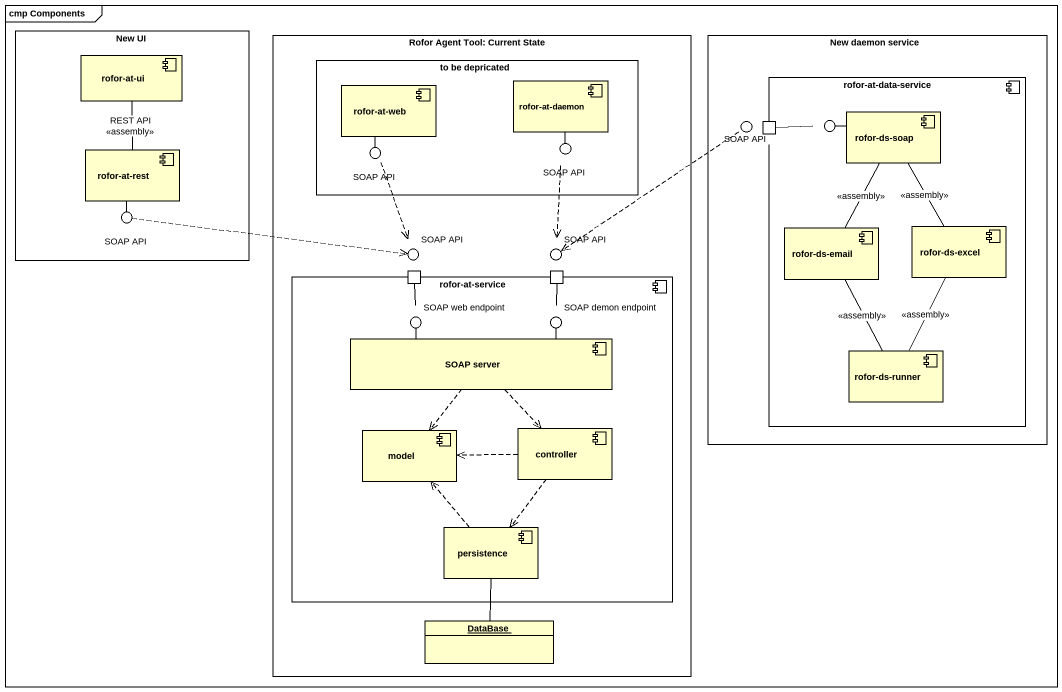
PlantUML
@startuml
mainframe cmp Components
allowmixing
hide circle
hide empty members
rectangle "New UI" as New_UI {
  component "rofor-at-ui" as rofor_at_ui
  component "rofor-at-rest" as rofor_at_rest
}
rectangle "Rofor Agent Tool: Current State" as Rofor_Agent_Tool_Current {
  rectangle "to be depricated" as to_be_depricated {
    component "rofor-at-web" as rofor_at_web
    component "rofor-at-daemon" as rofor_at_daemon
  }
  component "rofor-at-service" as rofor_at_service {
    port " " as port2
    port " " as port3
    component "SOAP server" as SOAP_server
    component model
    component controller
    component persistence
  }
  object "DataBase" as DataBase_
}
rectangle "New daemon service" as New_daemon_service {
  component "rofor-at-data-service" as rofor_at_data_service {
    port " " as port1
    component "rofor-ds-soap" as rofor_ds_soap
    component "rofor-ds-email" as rofor_ds_email
    component "rofor-ds-excel" as rofor_ds_excel
    component "rofor-ds-runner" as rofor_ds_runner
  }
}
() "SOAP API" as SOAP_API
() "SOAP API" as SOAP_API_2
() "SOAP API" as SOAP_API_3
() " " as lollipop1
() "SOAP API" as SOAP_API_4
() "SOAP API" as SOAP_API_5
() "SOAP API" as SOAP_API_6
() "SOAP web endpoint" as SOAP_web_endpoint
() "SOAP demon endpoint" as SOAP_demon_endpoint
rofor_at_web -- SOAP_API
rofor_at_daemon -- SOAP_API_2
New_daemon_service -up- SOAP_API_3
rofor_ds_soap -left- lollipop1
rofor_at_rest -- SOAP_API_4
Rofor_Agent_Tool_Current -up- SOAP_API_5
Rofor_Agent_Tool_Current -up- SOAP_API_6
SOAP_server -up- SOAP_web_endpoint
SOAP_server -right- SOAP_demon_endpoint
rofor_at_ui -- rofor_at_rest : REST API\n<<assembly>>
SOAP_API ..> SOAP_API_5
SOAP_API_2 ..> SOAP_API_6
SOAP_API_3 ..> SOAP_API_6
lollipop1 -left- port1
SOAP_API_4 .right.> SOAP_API_5
rofor_ds_email -up- rofor_ds_soap : <<assembly>>
rofor_ds_excel -up- rofor_ds_soap : <<assembly>>
port2 -- SOAP_web_endpoint
port3 -- SOAP_demon_endpoint
SOAP_server ..> model
SOAP_server ..> controller
rofor_ds_runner -up- rofor_ds_email : <<assembly>>
rofor_ds_runner -up- rofor_ds_excel : <<assembly>>
controller .left.> model
controller ..> persistence
persistence .up.> model
persistence -- DataBase_
@enduml
